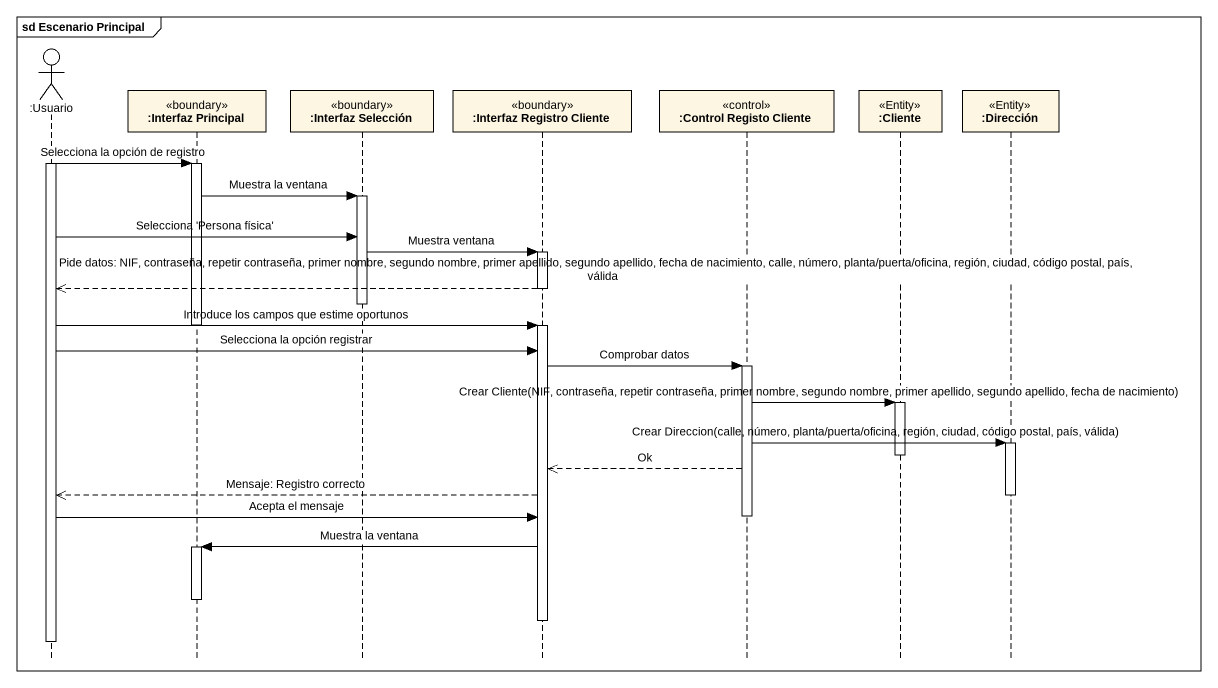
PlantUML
@startuml
mainframe sd Escenario Principal
hide footbox
actor ":Usuario" as Usuario
participant ":Interfaz Principal" as Interfaz_Principal <<boundary>>
participant ":Interfaz Selección" as Interfaz_Selección <<boundary>>
participant ":Interfaz Registro Cliente" as Interfaz_Registro_Cliente <<boundary>>
participant ":Control Registo Cliente" as Control_Registo_Cliente <<control>>
participant ":Cliente" as Cliente <<Entity>>
participant ":Dirección" as Dirección <<Entity>>

activate Usuario
Usuario -> Interfaz_Principal : Selecciona la opción de registro
activate Interfaz_Principal
Interfaz_Principal -> Interfaz_Selección : Muestra la ventana
activate Interfaz_Selección
Usuario -> Interfaz_Selección : Selecciona 'Persona física'
Interfaz_Selección -> Interfaz_Registro_Cliente : Muestra ventana
activate Interfaz_Registro_Cliente
Interfaz_Registro_Cliente -->> Usuario : Pide datos: NIF, contraseña, repetir contraseña, primer nombre, segundo nombre, primer apellido, segundo apellido, fecha de nacimiento, calle, número, planta/puerta/oficina, región, ciudad, código postal, país, válida
deactivate Interfaz_Registro_Cliente
deactivate Interfaz_Selección
Usuario -> Interfaz_Registro_Cliente : Introduce los campos que estime oportunos
deactivate Interfaz_Principal
activate Interfaz_Registro_Cliente
Usuario -> Interfaz_Registro_Cliente : Selecciona la opción registrar
Interfaz_Registro_Cliente -> Control_Registo_Cliente : Comprobar datos
activate Control_Registo_Cliente
Control_Registo_Cliente -> Cliente : Crear Cliente(NIF, contraseña, repetir contraseña, primer nombre, segundo nombre, primer apellido, segundo apellido, fecha de nacimiento)
activate Cliente
Control_Registo_Cliente -> Dirección : Crear Direccion(calle, número, planta/puerta/oficina, región, ciudad, código postal, país, válida)
activate Dirección
deactivate Cliente
Control_Registo_Cliente -->> Interfaz_Registro_Cliente : Ok
Interfaz_Registro_Cliente -->> Usuario : Mensaje: Registro correcto
deactivate Dirección
deactivate Control_Registo_Cliente
Usuario -> Interfaz_Registro_Cliente : Acepta el mensaje
Interfaz_Registro_Cliente -> Interfaz_Principal : Muestra la ventana
activate Interfaz_Principal
deactivate Interfaz_Principal
deactivate Interfaz_Registro_Cliente
deactivate Usuario
@enduml
